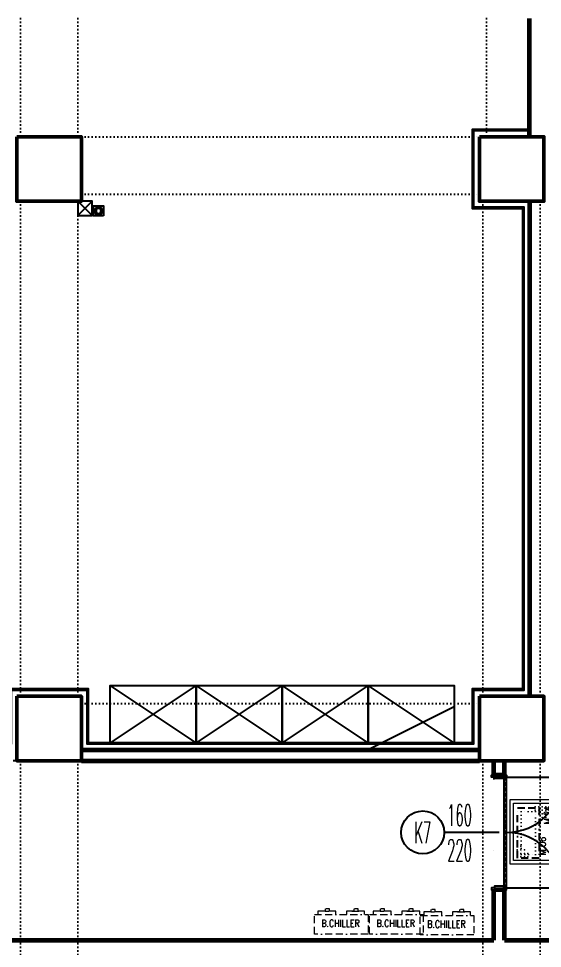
# Model space of a CAD drawing. Extents: x -228812 to 45006, y -308075 to -42938.
# Drawn here: x 31025 to 31756, y -45203 to -43907 of the extents above; entities that cross this region are included whole.
import ezdxf
from ezdxf.enums import TextEntityAlignment as Align

# ---------------------------------------------------------------- set-up
doc = ezdxf.new("R2010")
doc.units = 0
doc.header["$LTSCALE"] = 20
for name, pattern in [('( Hidden )', [0.375, 0.25, -0.125]), ('BORDER', [1.75, 0.5, -0.25, 0.5, -0.25, 0, -0.25]), ('DASHED2', [0.375, 0.25, -0.125]), ('DOT', [0.25, 0, -0.25])]:
    doc.linetypes.add(name, pattern=pattern)
doc.layers.get('0').update_dxf_attribs({"linetype": 'CONTINUOUS', "lineweight": 15})
doc.layers.get('DEFPOINTS').update_dxf_attribs({"linetype": 'CONTINUOUS'})
for name, color, linetype, lineweight in [('-DWG_ANA_1', 7, 'BORDER', 25), ('-DWG_DETAY4', 7, 'DOT', 18), ('-dwg_sdepo', 7, 'BORDER', 9), ('DUVAR', 7, 'CONTINUOUS', 60), ('KOLON', 7, 'CONTINUOUS', 50), ('NO', 7, 'CONTINUOUS', 30), ('yerizg-a', 7, 'CONTINUOUS', 15), ('yerizg-b', 7, 'CONTINUOUS', 9)]:
    doc.layers.add(name, color=color, linetype=linetype, lineweight=lineweight)
for name, color, linetype in [('BL-M', 62, 'CONTINUOUS'), ('GOR', 7, 'CONTINUOUS'), ('KAPILAR', 5, 'CONTINUOUS'), ('KIRIS', 9, 'DOT'), ('MEKANIK', 7, 'CONTINUOUS'), ('SDNO', 7, 'CONTINUOUS'), ('SIVA', 7, 'CONTINUOUS'), ('TEFRIS SIHHI', 7, 'CONTINUOUS')]:
    doc.layers.add(name, color=color, linetype=linetype)
doc.styles.add('OLC-50', font='romans.shx', dxfattribs={"width": 0.5, "height": 0.15})
doc.styles.add('ROMANS', font='romans.shx', dxfattribs={"width": 0.8})

# ---------------------------------------------------------------- blocks, each defined once
blk = doc.blocks.new('1YB-E90')
at = {"layer": 'yerizg-a', "color": 0}
blk.add_lwpolyline([(0, 0), (90, 0), (90, -60), (0, -60)], close=True, dxfattribs=at)
at = {"layer": 'yerizg-b', "color": 0}
blk.add_lwpolyline([(5, -5), (85, -5), (85, -55), (5, -55)], close=True, dxfattribs=at)
at = {"layer": 'yerizg-b', "color": 0, "linetype": 'Continuous'}
for p in [(10, -10), (15, -10), (20, -10), (25, -10), (10, -15), (10, -20), (10, -25), (15, -15), (15, -20), (15, -25), (20, -15), (20, -20), (25, -15), (75, -35), (80, -35), (65, -45), (65, -50), (70, -40), (70, -45), (70, -50), (75, -40), (75, -45), (75, -50), (80, -40), (80, -45), (80, -50)]:
    blk.add_point(p, dxfattribs=at)
at = {"layer": 'NO', "linetype": 'Continuous', "style": 'ROMANS', "width": 0.8}
blk.add_attdef('NO', text='', height=10, dxfattribs=at).set_placement((25.2, -45), align=Align.MIDDLE)
blk = doc.blocks.new('1YB-KP80')
at = {"layer": '-DWG_ANA_1', "color": 0}
blk.add_lwpolyline([(0, 0), (70, 0), (70, -30), (0, -30)], close=True, dxfattribs=at)
at = {"layer": '-DWG_DETAY4', "color": 0}
blk.add_lwpolyline([(5, -5), (5, -25), (65, -25), (65, -5)], close=True, dxfattribs=at)
at = {"layer": 'NO', "linetype": 'Continuous', "style": 'ROMANS', "width": 0.8}
blk.add_attdef('NO', text='', height=10, dxfattribs=at).set_placement((60, -42), align=Align.MIDDLE)
blk = doc.blocks.new('*U688')
at = {"color": 0}
for p, q in [((-157, 18), (-157, 95)), ((-3, 18), (-3, 95)), ((-147, 18), (-147, 14)), ((-90.1, 18), (-90.1, 14)), ((-70, 18), (-70, 14)), ((-13.1, 18), (-13.1, 14)), ((-80, 7.5), (-80, 7.5))]:
    blk.add_line(p, q, dxfattribs=at)
at = {"color": 0, "linetype": 'DOT', "ltscale": 20}
blk.add_line((-155, 0), (-5, 0), dxfattribs=at)
at = {"color": 0, "lineweight": -3}
for points in [[(-160, 15), (-160, 18), (-157, 18), (-157, 14), (-155, 14), (-155, 1), (-157, 1), (-157, -3), (-160, -3), (-160, 0)], [(0, 15), (0, 18), (-3, 18), (-3, 14), (-5, 14), (-5, 1), (-3, 1), (-3, -3), (0, -3), (0, 0)]]:
    blk.add_lwpolyline(points, dxfattribs=at)
at = {"color": 0}
for points in [[(-157, 18), (-157, 14), (-80, 14), (-80, 18)], [(-80, 18), (-80, 14), (-3, 14), (-3, 18)]]:
    blk.add_lwpolyline(points, close=True, dxfattribs=at)
at = {"color": 16}
blk.add_lwpolyline([(-80, 7.5), (-80, -69)], dxfattribs=at)
blk.add_circle((-80, -99), 30, dxfattribs=at)
at = {"color": 0}
for centre, start, end in [((-157, 18), 0, 90), ((-3, 18), 90, 180)]:
    blk.add_arc(centre, 77, start, end, dxfattribs=at)
at = {"color": 16, "style": 'OLC-50', "width": 0.45}
blk.add_attdef('GEN', text='', height=30, rotation=90, dxfattribs=at).set_placement((-80, -65), align=Align.BOTTOM_LEFT)
blk.add_attdef('YUK', text='', height=30, rotation=90, dxfattribs=at).set_placement((-70, -65), align=Align.TOP_LEFT)
at = {"style": 'OLC-50', "width": 0.5, "flags": 1}
for tag, p in [('KABLOK', (-188.3, -83.8)), ('KAMAHKOD', (-83.9, -83.8)), ('KAMAHNO', (-195.2, -120.6)), ('KAMAHAD', (-79.6, -120)), ('DUVKA', (-188.6, -156)), ('KARENK', (-82.6, -154.8)), ('KATIP', (-188.1, -194)), ('KASAMAL', (-83.9, -189.6)), ('KAMAL', (-188.7, -233)), ('KASARENK', (-83.5, -229)), ('MENFEZ', (-190, -268.9)), ('YANGIN', (-84.2, -266.9)), ('ACILYON', (-192.7, -303.5)), ('CEKIT', (-86.3, -303.2)), ('CARPTEK', (-195, -337.4)), ('FOTOSEL', (-86.8, -337.1)), ('PBAR', (-193.2, -371.1)), ('KONTROL', (-87, -371.1))]:
    blk.add_attdef(tag, p, '', height=30, dxfattribs=at)
at = {"color": 16, "style": 'OLC-50', "width": 0.45}
blk.add_attdef('POZ', text='', height=30, rotation=90, dxfattribs=at).set_placement((-80, -99), align=Align.MIDDLE_CENTER)
blk = doc.blocks.new('KOLON90')
at = {"layer": 'KOLON', "color": 4}
blk.add_lwpolyline([(-45, 45), (45, 45), (45, -45), (-45, -45)], close=True, dxfattribs=at)
blk = doc.blocks.new('SUZGEC1')
at = {"layer": 'TEFRIS SIHHI', "color": 0, "ltscale": 0.5, "extrusion": (0, 0, -1)}
blk.add_lwpolyline([(70, -70), (-70, -70), (-70, 70), (70, 70)], close=True, dxfattribs=at)
at = {"layer": 'TEFRIS SIHHI', "color": 0, "ltscale": 0.5}
for radius in [56, 49, 35]:
    blk.add_circle((0, 0), radius, dxfattribs=at)

msp = doc.modelspace()

# ---------------------------------------------------------------- linework, layer by layer
at = {"layer": '-dwg_sdepo', "color": 1, "linetype": 'DASHED2'}
for points in [[(31458.767, -45151.093), (31458.767, -45148.093), (31452.767, -45148.093), (31452.767, -45151.093)], [(31498.767, -45151.093), (31498.767, -45148.093), (31492.767, -45148.093), (31492.767, -45151.093)], [(31535.665, -45151.093), (31535.665, -45148.093), (31529.665, -45148.093), (31529.665, -45151.093)], [(31575.665, -45151.093), (31575.665, -45148.093), (31569.665, -45148.093), (31569.665, -45151.093)], [(31606.37, -45152.124), (31606.37, -45149.124), (31600.37, -45149.124), (31600.37, -45152.124)], [(31646.37, -45152.124), (31646.37, -45149.124), (31640.37, -45149.124), (31640.37, -45152.124)]]:
    msp.add_lwpolyline(points, close=True, dxfattribs=at)
at = {"layer": '-dwg_sdepo', "color": 1, "lineweight": 0}
for points in [[(31437.767, -45156.093), (31512.767, -45156.093), (31512.767, -45183.093), (31437.767, -45183.093)], [(31514.665, -45156.093), (31589.665, -45156.093), (31589.665, -45183.093), (31514.665, -45183.093)], [(31585.37, -45157.124), (31660.37, -45157.124), (31660.37, -45184.124), (31585.37, -45184.124)]]:
    msp.add_lwpolyline(points, close=True, dxfattribs=at)
for points in [[(31467.767, -45156.093), (31467.767, -45151.093), (31442.767, -45151.093), (31442.767, -45156.093)], [(31507.767, -45156.093), (31507.767, -45151.093), (31482.767, -45151.093), (31482.767, -45156.093)], [(31489.894, -45151.093), (31499.894, -45151.093)], [(31544.665, -45156.093), (31544.665, -45151.093), (31519.665, -45151.093), (31519.665, -45156.093)], [(31584.665, -45156.093), (31584.665, -45151.093), (31559.665, -45151.093), (31559.665, -45156.093)], [(31566.792, -45151.093), (31576.792, -45151.093)], [(31615.37, -45157.124), (31615.37, -45152.124), (31590.37, -45152.124), (31590.37, -45157.124)], [(31655.37, -45157.124), (31655.37, -45152.124), (31630.37, -45152.124), (31630.37, -45157.124)], [(31637.497, -45152.124), (31647.497, -45152.124)]]:
    msp.add_lwpolyline(points, dxfattribs=at)
at = {"layer": 'DEFPOINTS', "color": 7, "linetype": '( Hidden )'}
for p, q in [((31737.874, -44071.5), (31737.874, -43906.85)), ((31667.874, -44161.5), (31667.874, -44071.5)), ((31667.874, -44071.5), (31737.874, -44071.5)), ((31737.874, -44161.5), (31667.874, -44161.5)), ((31737.874, -44851.5), (31737.874, -44161.5)), ((31022.874, -44851.5), (31112.874, -44851.5)), ((31112.874, -44851.5), (31112.874, -44926.5)), ((31667.874, -44926.5), (31667.874, -44851.5)), ((31667.874, -44851.5), (31737.874, -44851.5)), ((31112.874, -44926.5), (31667.874, -44926.5)), ((31757.874, -44941.5), (30217.874, -44941.5))]:
    msp.add_line(p, q, dxfattribs=at)
at = {"layer": 'DEFPOINTS', "linetype": '( Hidden )'}
for p, q in [((31757.874, -44941.5), (31702.874, -44941.5)), ((31702.874, -44941.5), (31702.874, -45191.5)), ((31132.874, -45191.5), (30497.874, -45191.5)), ((31702.874, -45191.5), (32007.874, -45191.5))]:
    msp.add_line(p, q, dxfattribs=at)
at = {"layer": 'DUVAR', "color": 2}
for p, q in [((31737.874, -44071.5), (31737.874, -43906.85)), ((31737.874, -44161.5), (31737.874, -44851.5)), ((31112.874, -44926.5), (31667.874, -44926.5)), ((31112.874, -44941.5), (31667.874, -44941.5)), ((31687.874, -44961.5), (31687.874, -44941.5)), ((31702.874, -44961.5), (31702.874, -44941.5)), ((31702.874, -44961.5), (31687.874, -44961.5)), ((31687.874, -45191.5), (31687.874, -45121.5)), ((31702.874, -45121.5), (31687.874, -45121.5)), ((31702.874, -45191.5), (31702.874, -45121.5)), ((30497.874, -45191.5), (31687.874, -45191.5)), ((31702.874, -45191.5), (32007.874, -45191.5))]:
    msp.add_line(p, q, dxfattribs=at)
at = {"layer": 'GOR', "color": 6}
for p, q in [((31127.874, -44161.5), (31107.874, -44181.5)), ((31107.874, -44161.5), (31127.874, -44181.5))]:
    msp.add_line(p, q, dxfattribs=at)
msp.add_lwpolyline([(31107.874, -44181.5), (31127.874, -44181.5), (31127.874, -44161.5), (31107.874, -44161.5)], close=True, dxfattribs=at)
at = {"layer": 'KIRIS', "color": 251}
for p, q in [((31027.874, -43906.85), (31027.874, -44071.5)), ((31107.874, -43906.85), (31107.874, -44071.5)), ((31677.875, -43906.85), (31677.875, -44071.5)), ((31112.874, -44071.5), (31667.874, -44071.5)), ((31112.874, -44151.5), (31667.874, -44151.5)), ((31027.874, -44161.5), (31027.874, -44851.5)), ((31107.874, -44161.5), (31107.874, -44851.5)), ((31672.874, -44161.5), (31672.874, -44851.5)), ((31752.874, -44161.5), (31752.874, -44851.5)), ((31112.874, -44861.5), (31667.874, -44861.5)), ((31027.874, -44941.5), (31027.874, -45641.5)), ((31107.874, -44941.5), (31107.874, -45641.5)), ((31112.874, -44941.5), (31667.874, -44941.5)), ((31672.874, -44941.5), (31672.874, -45641.5)), ((31752.874, -44941.5), (31752.874, -45641.5))]:
    msp.add_line(p, q, dxfattribs=at)
at = {"layer": 'MEKANIK', "color": 15, "ltscale": 0.2}
for p, q in [((31272.874, -44916.5), (31152.874, -44836.5)), ((31272.874, -44836.5), (31152.874, -44916.5)), ((31392.874, -44916.5), (31272.874, -44836.5)), ((31392.874, -44836.5), (31272.874, -44916.5)), ((31512.874, -44916.5), (31392.874, -44836.5)), ((31512.874, -44836.5), (31392.874, -44916.5)), ((31632.874, -44916.5), (31512.874, -44836.5)), ((31632.874, -44866.5), (31512.874, -44926.5))]:
    msp.add_line(p, q, dxfattribs=at)
for points in [[(31272.874, -44916.5), (31152.874, -44916.5), (31152.874, -44836.5), (31272.874, -44836.5)], [(31392.874, -44916.5), (31272.874, -44916.5), (31272.874, -44836.5), (31392.874, -44836.5)], [(31512.874, -44916.5), (31392.874, -44916.5), (31392.874, -44836.5), (31512.874, -44836.5)], [(31632.874, -44916.5), (31512.874, -44916.5), (31512.874, -44836.5), (31632.874, -44836.5)]]:
    msp.add_lwpolyline(points, close=True, dxfattribs=at)
at = {"layer": 'SIVA', "color": 1}
for points in [[(31737.874, -44061.5), (31657.874, -44061.5), (31657.874, -44171.5), (31727.874, -44171.5), (31727.874, -44841.5), (31657.874, -44841.5), (31657.874, -44916.5), (31122.874, -44916.5), (31122.874, -44841.5), (31012.874, -44841.5), (31012.874, -44916.5), (30297.874, -44916.5), (30297.874, -44841.5), (30187.874, -44841.5), (30187.874, -44911.5), (29812.874, -44911.5)], [(31737.874, -44063.5), (31659.874, -44063.5), (31659.874, -44169.5), (31729.874, -44169.5), (31729.874, -44843.5), (31659.874, -44843.5), (31659.874, -44918.5), (31120.874, -44918.5), (31120.874, -44843.5), (31014.874, -44843.5), (31014.874, -44918.5), (30295.874, -44918.5), (30295.874, -44843.5), (30189.874, -44843.5), (30189.874, -44913.5), (29812.874, -44913.5)]]:
    msp.add_lwpolyline(points, dxfattribs=at)

# ---------------------------------------------------------------- block references
at = {"layer": 'BL-M', "linetype": 'Continuous', "rotation": 90}
for name, p, values in [('1YB-E90', (31710.658, -45085.645), {'NO': 'M.06'}), ('1YB-KP80', (31721.069, -45077.298), {'NO': 'M.24'})]:
    msp.add_blockref(name, p, dxfattribs=at).add_auto_attribs(values)
at = {"layer": 'KAPILAR', "color": 5, "rotation": 270}
msp.add_blockref('*U688', (31687.874, -45121.5), dxfattribs=at).add_auto_attribs({'POZ': 'K7', 'GEN': '160', 'YUK': '220'})
at = {"layer": 'KOLON', "color": 1}
for p in [(31067.874, -44116.5), (31712.874, -44116.5), (31067.874, -44896.5), (31712.874, -44896.5)]:
    msp.add_blockref('KOLON90', p, dxfattribs=at)
at = {"layer": 'TEFRIS SIHHI', "color": 155, "xscale": -0.1, "yscale": 0.1, "zscale": 0.1}
msp.add_blockref('SUZGEC1', (31136.854, -44174.973), dxfattribs=at)

# ---------------------------------------------------------------- texts
at = {"layer": 'SDNO', "color": 1, "linetype": 'Continuous', "style": 'ROMANS', "width": 0.8}
for p in [(31474.294, -45168.292), (31551.192, -45168.292), (31621.897, -45169.324)]:
    msp.add_attdef('B.CHILLER', text='SDNO', height=10, dxfattribs=at).set_placement(p, align=Align.MIDDLE)

doc.saveas('drawing.dxf')
